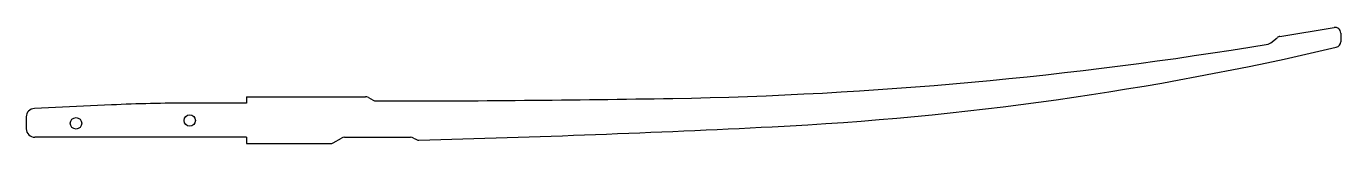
# Model space of a CAD drawing. Header units: millimetres. Extents: x -155 to 770, y -16 to 65.
import ezdxf

# ---------------------------------------------------------------- set-up
doc = ezdxf.new("R2010")
doc.units = ezdxf.units.MM

msp = doc.modelspace()

# ---------------------------------------------------------------- linework, layer by layer
at = {"color": 7, "linetype": 'Continuous', "lineweight": 25}
for p, q in [((727.15, 58.88), (765.34, 65.23)), ((720.83, 54.37), (725.27, 58.02)), ((770, 61.28), (770, 55.17)), ((-95, 10.74), (-149.27, 8.26)), ((0, 12), (-40, 12)), ((0, 16.5), (0, 12)), ((0, 16.5), (83.73, 16.5)), ((85.73, 15.96), (89.07, 14.04)), ((-155, 2.27), (-155, -6)), ((0, -12), (-149, -12)), ((0, -12), (0, -16.5)), ((0, -16.5), (58.93, -16.5)), ((60.93, -15.96), (66.87, -12.54)), ((68.87, -12), (115.46, -12)), ((117.46, -12.54), (119.03, -13.44))]:
    msp.add_line(p, q, dxfattribs=at)
for centre in [(-120, -2.21), (-40, -0.21)]:
    msp.add_circle(centre, 4.01, dxfattribs=at)
for centre, radius, start, end in [((766, 61.28), 4, 0, 99.43306), ((727.81, 54.94), 4, 99.43306, 129.43306), ((249.79, 2883.84), 2868.95, 271.00273, 279.41164), ((258.39, 2225.11), 2232.52, 272.86554, 283.16632), ((718.29, 57.46), 4, 279.41164, 309.43306), ((766, 55.17), 4, 283.16632, 360), ((-40, -1192.18), 1204.18, 90, 92.61784), ((83.73, 12.5), 4, 60, 90), ((91.07, 17.5), 4, 240, 270.00512), ((90, 12013.5), 12000, 270.005119, 271.002727), ((-149, 2.27), 6, 92.61784, 180), ((-149, -6), 6, 180, 270), ((-129.92, 9982.88), 10000, 271.438547, 272.865536), ((58.93, -12.5), 4, 270, 300), ((68.87, -16), 4, 90, 120), ((115.46, -16), 4, 60, 90), ((121.03, -9.97), 4, 240, 271.43855)]:
    msp.add_arc(centre, radius, start, end, dxfattribs=at)

doc.saveas('drawing.dxf')
